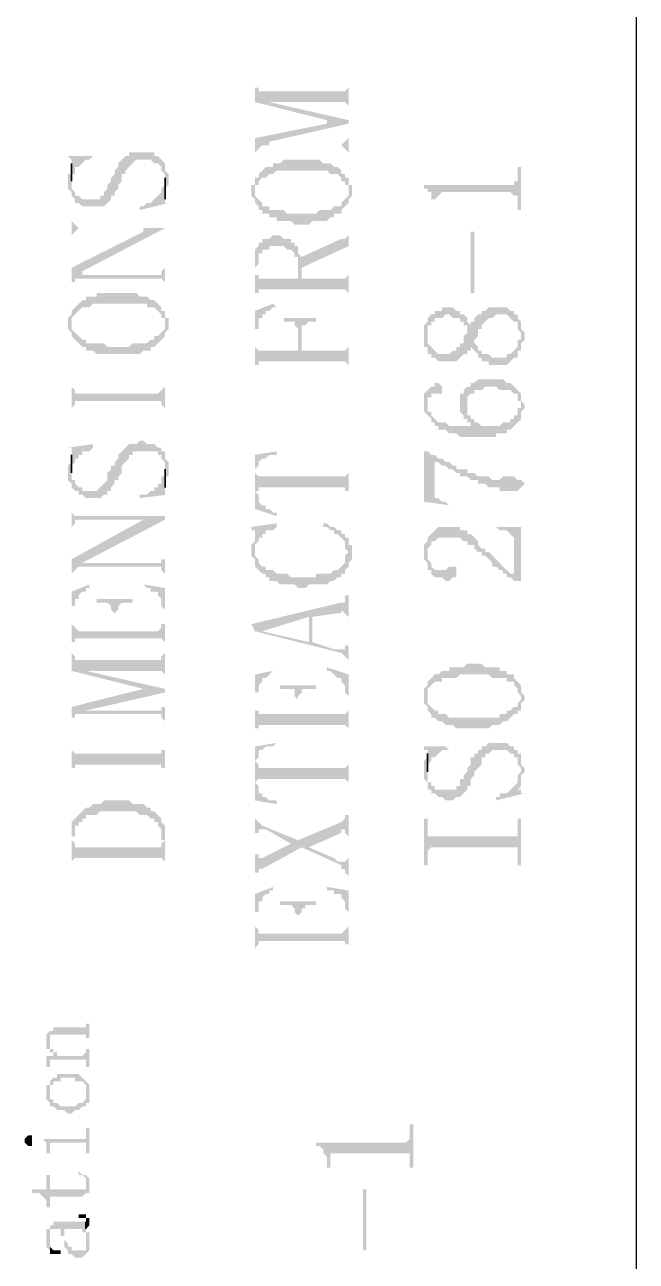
# Model space of a CAD drawing. Header units: millimetres. Extents: x 7018 to 13530, y 4187 to 5692.
# Drawn here: x 13121.76 to 13129.44, y 5152.71 to 5168.21 of the extents above; entities that cross this region are included whole.
import ezdxf

# ---------------------------------------------------------------- set-up
doc = ezdxf.new("R2010")
doc.units = ezdxf.units.MM

msp = doc.modelspace()

# ---------------------------------------------------------------- hatches: boundary and pattern name
at = {"transparency": 33554559}
for points in [[(13124.653, 5167.469), (13124.653, 5167.244), (13125.556, 5167.018), (13125.556, 5166.973), (13125.827, 5166.973), (13125.827, 5167.018), (13124.834, 5167.244), (13124.834, 5167.244), (13124.744, 5167.379), (13124.698, 5167.379), (13124.698, 5167.424), (13124.653, 5167.424)], [(13124.744, 5167.379), (13124.834, 5167.244), (13125.782, 5167.244), (13125.827, 5167.198), (13125.827, 5167.153), (13125.827, 5167.469), (13125.827, 5167.424), (13125.827, 5167.424), (13125.782, 5167.379), (13125.737, 5167.379)], [(13124.653, 5166.792), (13124.653, 5166.612), (13124.653, 5166.612), (13124.698, 5166.657), (13124.698, 5166.657), (13124.744, 5166.702), (13124.834, 5166.747), (13125.827, 5166.973), (13125.556, 5166.973)], [(13124.744, 5166.702), (13125.737, 5166.702), (13125.782, 5166.657), (13125.782, 5166.657), (13125.827, 5166.612), (13125.827, 5166.792), (13125.827, 5166.792), (13125.782, 5166.747), (13125.782, 5166.747), (13125.737, 5166.702), (13124.834, 5166.702), (13124.834, 5166.747)], [(13122.306, 5166.251), (13122.306, 5166.16), (13122.306, 5166.16), (13122.352, 5166.115), (13122.352, 5166.07), (13122.352, 5166.07), (13122.397, 5166.025), (13122.397, 5165.98), (13122.442, 5165.98), (13122.487, 5165.935), (13122.758, 5165.935), (13122.803, 5165.98), (13122.803, 5165.98), (13122.848, 5166.025), (13122.848, 5166.07), (13122.893, 5166.07), (13122.893, 5166.115), (13122.938, 5166.16), (13122.938, 5166.205), (13122.983, 5166.251), (13122.983, 5166.341), (13123.029, 5166.341), (13123.029, 5166.386), (13123.074, 5166.431), (13123.074, 5166.431), (13123.119, 5166.476), (13123.119, 5166.476), (13123.164, 5166.521), (13123.345, 5166.521), (13123.39, 5166.476), (13123.435, 5166.476), (13123.48, 5166.431), (13123.48, 5166.386), (13123.525, 5166.341), (13123.525, 5166.115), (13123.525, 5166.16), (13123.525, 5166.16), (13123.57, 5166.205), (13123.57, 5166.296), (13123.57, 5166.341), (13123.57, 5166.341), (13123.525, 5166.386), (13123.525, 5166.476), (13123.525, 5166.476), (13123.48, 5166.521), (13123.48, 5166.521), (13123.435, 5166.567), (13123.39, 5166.567), (13123.39, 5166.612), (13123.074, 5166.612), (13123.074, 5166.567), (13123.029, 5166.567), (13122.983, 5166.521), (13122.983, 5166.521), (13122.938, 5166.476), (13122.938, 5166.431), (13122.938, 5166.431), (13122.893, 5166.386), (13122.893, 5166.341), (13122.848, 5166.296), (13122.848, 5166.251), (13122.803, 5166.205), (13122.803, 5166.16), (13122.803, 5166.16), (13122.758, 5166.115), (13122.758, 5166.07), (13122.713, 5166.07), (13122.713, 5166.025), (13122.487, 5166.025), (13122.442, 5166.07), (13122.397, 5166.07), (13122.397, 5166.115), (13122.397, 5166.115), (13122.352, 5166.16), (13122.352, 5166.431), (13122.352, 5166.341), (13122.306, 5166.341), (13122.306, 5166.296)], [(13122.306, 5166.567), (13122.352, 5166.521), (13122.352, 5166.341), (13122.397, 5166.341), (13122.397, 5166.431), (13122.442, 5166.431), (13122.487, 5166.476), (13122.487, 5166.476), (13122.532, 5166.521), (13122.577, 5166.521), (13122.622, 5166.567), (13122.622, 5166.567)], [(13124.653, 5166.296), (13124.653, 5166.115), (13124.653, 5166.205), (13124.698, 5166.205), (13124.698, 5166.251), (13124.744, 5166.296), (13124.789, 5166.296), (13124.834, 5166.341), (13124.879, 5166.341), (13124.924, 5166.386), (13125.556, 5166.386), (13125.601, 5166.341), (13125.691, 5166.341), (13125.737, 5166.296), (13125.737, 5166.251), (13125.782, 5166.251), (13125.782, 5166.205), (13125.827, 5166.205), (13125.827, 5166.115), (13125.827, 5166.296), (13125.782, 5166.296), (13125.782, 5166.341), (13125.737, 5166.341), (13125.737, 5166.386), (13125.691, 5166.431), (13125.646, 5166.431), (13125.601, 5166.476), (13125.511, 5166.476), (13125.466, 5166.521), (13125.014, 5166.521), (13124.969, 5166.476), (13124.879, 5166.476), (13124.879, 5166.431), (13124.789, 5166.431), (13124.744, 5166.386), (13124.744, 5166.386), (13124.698, 5166.341), (13124.698, 5166.296)], [(13126.775, 5166.205), (13126.775, 5166.16), (13126.82, 5166.16), (13126.82, 5166.115), (13126.865, 5166.115), (13126.865, 5166.025), (13126.91, 5166.025), (13126.91, 5165.89), (13126.91, 5166.025), (13126.955, 5166.07), (13126.955, 5166.07), (13127, 5166.115), (13127.858, 5166.115), (13127.903, 5166.07), (13127.948, 5166.07), (13127.948, 5166.025), (13127.948, 5165.89), (13127.993, 5165.89), (13127.993, 5166.431), (13127.948, 5166.431), (13127.948, 5166.296), (13127.948, 5166.251), (13127.903, 5166.251), (13127.903, 5166.205), (13127.858, 5166.205)], [(13123.209, 5165.935), (13123.209, 5165.89), (13123.57, 5165.98), (13123.525, 5165.98), (13123.525, 5166.025), (13123.525, 5166.205), (13123.48, 5166.16), (13123.48, 5166.115), (13123.435, 5166.07), (13123.435, 5166.07), (13123.39, 5166.025), (13123.39, 5166.025), (13123.345, 5165.98), (13123.299, 5165.98), (13123.254, 5165.935)], [(13124.608, 5166.115), (13124.608, 5166.07), (13124.608, 5166.07), (13124.653, 5166.025), (13124.653, 5165.98), (13124.653, 5165.98), (13124.698, 5165.935), (13124.698, 5165.89), (13124.744, 5165.89), (13124.744, 5165.844), (13124.834, 5165.844), (13124.834, 5165.799), (13124.924, 5165.799), (13124.924, 5165.754), (13125.105, 5165.754), (13125.15, 5165.709), (13125.33, 5165.709), (13125.375, 5165.754), (13125.556, 5165.754), (13125.601, 5165.799), (13125.646, 5165.799), (13125.646, 5165.844), (13125.737, 5165.844), (13125.737, 5165.89), (13125.782, 5165.935), (13125.782, 5165.935), (13125.827, 5165.98), (13125.827, 5166.025), (13125.872, 5166.07), (13125.872, 5166.205), (13125.827, 5166.205), (13125.827, 5166.296), (13125.827, 5166.115), (13125.827, 5166.07), (13125.827, 5166.07), (13125.782, 5166.025), (13125.782, 5166.025), (13125.737, 5165.98), (13125.737, 5165.935), (13125.646, 5165.935), (13125.601, 5165.89), (13125.466, 5165.89), (13125.421, 5165.844), (13125.06, 5165.844), (13125.014, 5165.89), (13124.834, 5165.89), (13124.834, 5165.935), (13124.744, 5165.935), (13124.744, 5165.98), (13124.698, 5166.025), (13124.698, 5166.025), (13124.653, 5166.07), (13124.653, 5166.115), (13124.653, 5166.296), (13124.653, 5166.205), (13124.608, 5166.205), (13124.608, 5166.16)], [(13122.352, 5165.799), (13122.352, 5165.529), (13122.352, 5165.574), (13122.397, 5165.619), (13122.397, 5165.619), (13122.442, 5165.664), (13123.254, 5165.664), (13123.254, 5165.619), (13123.525, 5165.664), (13122.442, 5165.664), (13122.397, 5165.709), (13122.397, 5165.709), (13122.352, 5165.754)], [(13122.352, 5165.167), (13122.352, 5164.942), (13122.352, 5164.987), (13122.397, 5164.987), (13122.397, 5165.032), (13122.442, 5165.032), (13122.487, 5165.122), (13123.525, 5165.664), (13123.254, 5165.619)], [(13124.653, 5165.213), (13124.653, 5164.806), (13124.653, 5165.167), (13124.698, 5165.213), (13124.698, 5165.303), (13124.698, 5165.348), (13124.744, 5165.348), (13124.744, 5165.393), (13124.834, 5165.393), (13124.834, 5165.438), (13125.014, 5165.438), (13125.06, 5165.393), (13125.105, 5165.393), (13125.15, 5165.348), (13125.15, 5165.303), (13125.195, 5165.303), (13125.195, 5165.032), (13125.195, 5165.438), (13125.15, 5165.438), (13125.15, 5165.483), (13125.105, 5165.483), (13125.105, 5165.529), (13125.014, 5165.529), (13124.969, 5165.574), (13124.879, 5165.574), (13124.834, 5165.529), (13124.744, 5165.529), (13124.744, 5165.483), (13124.698, 5165.483), (13124.698, 5165.438), (13124.698, 5165.438), (13124.653, 5165.393), (13124.653, 5165.348), (13124.653, 5165.258)], [(13125.24, 5165.303), (13125.24, 5165.167), (13125.827, 5165.438), (13125.827, 5165.619), (13125.827, 5165.574), (13125.827, 5165.574), (13125.782, 5165.529), (13125.737, 5165.529)], [(13127.406, 5164.852), (13127.406, 5165.619), (13127.361, 5165.619), (13127.361, 5164.852)], [(13124.653, 5164.852), (13124.698, 5164.852), (13124.698, 5164.897), (13125.782, 5164.897), (13125.827, 5164.852), (13125.827, 5164.806), (13125.827, 5165.122), (13125.827, 5165.077), (13125.827, 5165.077), (13125.782, 5165.032), (13125.24, 5165.032), (13125.24, 5165.303), (13125.24, 5165.303), (13125.195, 5165.348), (13125.195, 5165.393), (13125.195, 5165.032), (13124.698, 5165.032), (13124.698, 5165.077), (13124.653, 5165.077), (13124.653, 5165.167)], [(13122.442, 5165.032), (13123.48, 5165.032), (13123.525, 5164.987), (13123.525, 5164.942), (13123.525, 5165.213), (13123.525, 5165.167), (13123.48, 5165.122), (13123.48, 5165.077), (13122.487, 5165.077), (13122.487, 5165.122)], [(13122.352, 5164.626), (13122.352, 5164.445), (13122.352, 5164.536), (13122.397, 5164.581), (13122.397, 5164.581), (13122.442, 5164.626), (13122.442, 5164.626), (13122.487, 5164.671), (13122.577, 5164.671), (13122.622, 5164.716), (13123.299, 5164.716), (13123.299, 5164.671), (13123.39, 5164.671), (13123.435, 5164.626), (13123.435, 5164.626), (13123.48, 5164.581), (13123.48, 5164.536), (13123.525, 5164.536), (13123.525, 5164.445), (13123.525, 5164.626), (13123.48, 5164.626), (13123.48, 5164.671), (13123.435, 5164.716), (13123.435, 5164.716), (13123.39, 5164.761), (13123.345, 5164.761), (13123.299, 5164.806), (13123.209, 5164.806), (13123.164, 5164.852), (13122.668, 5164.852), (13122.668, 5164.806), (13122.532, 5164.806), (13122.532, 5164.761), (13122.487, 5164.761), (13122.442, 5164.716), (13122.442, 5164.716), (13122.397, 5164.671), (13122.397, 5164.671)], [(13124.653, 5164.626), (13124.653, 5163.904), (13124.653, 5164.4), (13124.698, 5164.4), (13124.698, 5164.536), (13124.744, 5164.536), (13124.744, 5164.581), (13124.789, 5164.581), (13124.789, 5164.626), (13124.834, 5164.626), (13124.879, 5164.671), (13124.924, 5164.671), (13124.879, 5164.716)], [(13126.775, 5164.31), (13126.775, 5164.175), (13126.82, 5164.175), (13126.82, 5164.084), (13126.865, 5164.084), (13126.865, 5164.039), (13126.91, 5164.039), (13126.955, 5163.994), (13127.181, 5163.994), (13127.226, 5164.039), (13127.226, 5164.039), (13127.271, 5164.084), (13127.316, 5164.084), (13127.316, 5164.129), (13127.361, 5164.129), (13127.361, 5164.175), (13127.361, 5164.175), (13127.406, 5164.129), (13127.406, 5164.265), (13127.406, 5164.265), (13127.452, 5164.31), (13127.452, 5164.4), (13127.497, 5164.4), (13127.497, 5164.445), (13127.542, 5164.49), (13127.542, 5164.49), (13127.587, 5164.536), (13127.632, 5164.536), (13127.677, 5164.581), (13127.813, 5164.581), (13127.858, 5164.536), (13127.858, 5164.536), (13127.903, 5164.49), (13127.948, 5164.49), (13127.948, 5164.445), (13127.948, 5164.4), (13127.993, 5164.355), (13127.993, 5164.129), (13127.993, 5164.22), (13127.993, 5164.22), (13128.038, 5164.265), (13128.038, 5164.355), (13127.993, 5164.4), (13127.993, 5164.445), (13127.993, 5164.49), (13127.948, 5164.536), (13127.948, 5164.581), (13127.903, 5164.581), (13127.903, 5164.626), (13127.858, 5164.626), (13127.813, 5164.671), (13127.587, 5164.671), (13127.542, 5164.626), (13127.497, 5164.626), (13127.497, 5164.581), (13127.452, 5164.581), (13127.406, 5164.536), (13127.406, 5164.49), (13127.361, 5164.49), (13127.361, 5164.445), (13127.361, 5164.445), (13127.316, 5164.49), (13127.316, 5164.4), (13127.316, 5164.355), (13127.271, 5164.31), (13127.271, 5164.22), (13127.226, 5164.22), (13127.226, 5164.175), (13127.181, 5164.175), (13127.181, 5164.129), (13127.136, 5164.129), (13127.09, 5164.084), (13126.955, 5164.084), (13126.91, 5164.129), (13126.91, 5164.129), (13126.865, 5164.175), (13126.865, 5164.175), (13126.82, 5164.22), (13126.82, 5164.265), (13126.82, 5164.49), (13126.82, 5164.49), (13126.775, 5164.445), (13126.775, 5164.355)], [(13126.82, 5164.49), (13126.82, 5164.31), (13126.82, 5164.445), (13126.865, 5164.445), (13126.865, 5164.49), (13126.91, 5164.49), (13126.91, 5164.536), (13127, 5164.536), (13127.045, 5164.581), (13127.09, 5164.581), (13127.136, 5164.536), (13127.226, 5164.536), (13127.226, 5164.49), (13127.271, 5164.49), (13127.271, 5164.445), (13127.316, 5164.445), (13127.316, 5164.4), (13127.316, 5164.49), (13127.316, 5164.536), (13127.271, 5164.581), (13127.226, 5164.581), (13127.226, 5164.626), (13127.181, 5164.626), (13127.136, 5164.671), (13127, 5164.671), (13127, 5164.626), (13126.91, 5164.626), (13126.91, 5164.581), (13126.865, 5164.581), (13126.82, 5164.536)], [(13122.306, 5164.445), (13122.306, 5164.4), (13122.352, 5164.355), (13122.352, 5164.31), (13122.397, 5164.265), (13122.397, 5164.265), (13122.442, 5164.22), (13122.442, 5164.22), (13122.487, 5164.175), (13122.532, 5164.175), (13122.532, 5164.129), (13122.622, 5164.129), (13122.668, 5164.084), (13123.209, 5164.084), (13123.254, 5164.129), (13123.345, 5164.129), (13123.345, 5164.175), (13123.39, 5164.175), (13123.435, 5164.22), (13123.435, 5164.22), (13123.48, 5164.265), (13123.48, 5164.265), (13123.525, 5164.31), (13123.525, 5164.355), (13123.525, 5164.355), (13123.57, 5164.4), (13123.57, 5164.445), (13123.57, 5164.536), (13123.525, 5164.536), (13123.525, 5164.626), (13123.525, 5164.445), (13123.525, 5164.4), (13123.48, 5164.355), (13123.48, 5164.355), (13123.435, 5164.31), (13123.39, 5164.31), (13123.39, 5164.265), (13123.345, 5164.265), (13123.299, 5164.22), (13123.119, 5164.22), (13123.074, 5164.175), (13122.803, 5164.175), (13122.758, 5164.22), (13122.532, 5164.22), (13122.532, 5164.265), (13122.487, 5164.265), (13122.442, 5164.31), (13122.442, 5164.31), (13122.397, 5164.355), (13122.397, 5164.355), (13122.352, 5164.4), (13122.352, 5164.445), (13122.352, 5164.626), (13122.352, 5164.581), (13122.352, 5164.581), (13122.306, 5164.536), (13122.306, 5164.49)], [(13125.014, 5164.536), (13125.014, 5164.49), (13125.15, 5164.49), (13125.15, 5164.445), (13125.15, 5164.445), (13125.195, 5164.4), (13125.195, 5164.129), (13125.24, 5164.355), (13125.24, 5164.445), (13125.285, 5164.445), (13125.33, 5164.49), (13125.421, 5164.49), (13125.421, 5164.536)], [(13124.653, 5163.949), (13124.698, 5163.949), (13124.698, 5163.994), (13125.782, 5163.994), (13125.827, 5163.949), (13125.827, 5163.904), (13125.827, 5164.22), (13125.827, 5164.175), (13125.827, 5164.175), (13125.782, 5164.129), (13125.24, 5164.129), (13125.24, 5164.355), (13125.195, 5164.129), (13124.698, 5164.129), (13124.653, 5164.175), (13124.653, 5164.355)], [(13127.406, 5164.129), (13127.406, 5164.129), (13127.452, 5164.084), (13127.452, 5164.039), (13127.497, 5164.039), (13127.497, 5163.994), (13127.587, 5163.994), (13127.587, 5163.949), (13127.813, 5163.949), (13127.858, 5163.994), (13127.858, 5163.994), (13127.903, 5164.039), (13127.948, 5164.039), (13127.948, 5164.129), (13127.993, 5164.129), (13127.993, 5164.31), (13127.993, 5164.265), (13127.948, 5164.265), (13127.948, 5164.175), (13127.948, 5164.175), (13127.903, 5164.129), (13127.903, 5164.129), (13127.858, 5164.084), (13127.813, 5164.084), (13127.813, 5164.039), (13127.632, 5164.039), (13127.587, 5164.084), (13127.497, 5164.084), (13127.497, 5164.129), (13127.452, 5164.129), (13127.452, 5164.175), (13127.406, 5164.22), (13127.406, 5164.22)], [(13122.352, 5163.813), (13122.352, 5163.272), (13122.352, 5163.407), (13122.397, 5163.452), (13122.397, 5163.498), (13123.48, 5163.498), (13123.48, 5163.452), (13123.48, 5163.452), (13123.525, 5163.407), (13123.525, 5163.272), (13123.525, 5163.813), (13123.525, 5163.678), (13123.48, 5163.633), (13123.48, 5163.633), (13123.435, 5163.588), (13122.397, 5163.588), (13122.397, 5163.633), (13122.397, 5163.633), (13122.352, 5163.678)], [(13126.82, 5163.633), (13126.82, 5163.452), (13126.82, 5163.543), (13126.865, 5163.543), (13126.865, 5163.588), (13127, 5163.588), (13127, 5163.678), (13127, 5163.678), (13126.955, 5163.723), (13126.91, 5163.723), (13126.91, 5163.678), (13126.865, 5163.678)], [(13127.226, 5163.452), (13127.226, 5163.362), (13127.271, 5163.317), (13127.271, 5163.272), (13127.316, 5163.272), (13127.316, 5163.498), (13127.316, 5163.543), (13127.361, 5163.588), (13127.406, 5163.588), (13127.406, 5163.633), (13127.497, 5163.633), (13127.542, 5163.678), (13127.677, 5163.678), (13127.722, 5163.633), (13127.858, 5163.633), (13127.903, 5163.588), (13127.948, 5163.588), (13127.948, 5163.498), (13127.993, 5163.498), (13127.993, 5163.272), (13127.993, 5163.362), (13128.038, 5163.407), (13128.038, 5163.452), (13128.038, 5163.452), (13127.993, 5163.498), (13127.993, 5163.543), (13127.993, 5163.588), (13127.948, 5163.633), (13127.948, 5163.633), (13127.903, 5163.678), (13127.903, 5163.678), (13127.858, 5163.723), (13127.813, 5163.723), (13127.767, 5163.768), (13127.452, 5163.768), (13127.406, 5163.723), (13127.361, 5163.723), (13127.361, 5163.678), (13127.316, 5163.678), (13127.271, 5163.633), (13127.271, 5163.588), (13127.226, 5163.588), (13127.226, 5163.498)], [(13126.775, 5163.498), (13126.775, 5163.407), (13126.775, 5163.362), (13126.82, 5163.317), (13126.82, 5163.317), (13126.865, 5163.272), (13126.865, 5163.227), (13126.91, 5163.227), (13126.91, 5163.182), (13126.955, 5163.182), (13126.955, 5163.137), (13127.045, 5163.137), (13127.09, 5163.091), (13127.181, 5163.091), (13127.226, 5163.046), (13127.677, 5163.046), (13127.677, 5163.091), (13127.813, 5163.091), (13127.813, 5163.137), (13127.858, 5163.137), (13127.903, 5163.182), (13127.903, 5163.182), (13127.948, 5163.227), (13127.948, 5163.227), (13127.993, 5163.272), (13127.993, 5163.452), (13127.993, 5163.407), (13127.948, 5163.407), (13127.948, 5163.317), (13127.903, 5163.317), (13127.903, 5163.272), (13127.858, 5163.272), (13127.858, 5163.227), (13127.767, 5163.227), (13127.722, 5163.182), (13127.497, 5163.182), (13127.452, 5163.227), (13127.406, 5163.182), (13127.09, 5163.182), (13127.045, 5163.227), (13126.955, 5163.227), (13126.91, 5163.272), (13126.91, 5163.272), (13126.865, 5163.317), (13126.865, 5163.362), (13126.82, 5163.362), (13126.82, 5163.452), (13126.82, 5163.633), (13126.775, 5163.588), (13126.775, 5163.543), (13126.775, 5163.543)], [(13127.316, 5163.272), (13127.316, 5163.227), (13127.361, 5163.227), (13127.361, 5163.182), (13127.406, 5163.182), (13127.452, 5163.227), (13127.406, 5163.227), (13127.406, 5163.272), (13127.361, 5163.272), (13127.361, 5163.317), (13127.316, 5163.317), (13127.316, 5163.362), (13127.316, 5163.452)], [(13122.306, 5162.595), (13122.306, 5162.505), (13122.352, 5162.46), (13122.352, 5162.414), (13122.397, 5162.369), (13122.442, 5162.369), (13122.442, 5162.324), (13122.487, 5162.324), (13122.532, 5162.279), (13122.713, 5162.279), (13122.758, 5162.324), (13122.803, 5162.324), (13122.803, 5162.369), (13122.848, 5162.369), (13122.848, 5162.414), (13122.848, 5162.414), (13122.893, 5162.46), (13122.893, 5162.505), (13122.938, 5162.505), (13122.938, 5162.55), (13122.983, 5162.595), (13122.983, 5162.685), (13123.029, 5162.73), (13123.029, 5162.73), (13123.074, 5162.775), (13123.074, 5162.821), (13123.119, 5162.821), (13123.119, 5162.866), (13123.435, 5162.866), (13123.435, 5162.821), (13123.48, 5162.821), (13123.48, 5162.775), (13123.48, 5162.775), (13123.525, 5162.73), (13123.525, 5162.46), (13123.525, 5162.55), (13123.57, 5162.55), (13123.57, 5162.64), (13123.57, 5162.73), (13123.525, 5162.775), (13123.525, 5162.866), (13123.48, 5162.866), (13123.48, 5162.911), (13123.435, 5162.911), (13123.39, 5162.956), (13123.299, 5162.956), (13123.254, 5163.001), (13123.209, 5163.001), (13123.164, 5162.956), (13123.074, 5162.956), (13123.029, 5162.911), (13123.029, 5162.911), (13122.983, 5162.866), (13122.983, 5162.866), (13122.938, 5162.821), (13122.938, 5162.775), (13122.893, 5162.73), (13122.893, 5162.685), (13122.848, 5162.685), (13122.848, 5162.64), (13122.803, 5162.595), (13122.803, 5162.505), (13122.758, 5162.46), (13122.758, 5162.46), (13122.713, 5162.414), (13122.713, 5162.414), (13122.668, 5162.369), (13122.487, 5162.369), (13122.487, 5162.414), (13122.442, 5162.414), (13122.397, 5162.46), (13122.397, 5162.505), (13122.352, 5162.505), (13122.352, 5162.775), (13122.352, 5162.73), (13122.352, 5162.73), (13122.306, 5162.685), (13122.306, 5162.64)], [(13122.306, 5162.911), (13122.352, 5162.911), (13122.352, 5162.866), (13122.352, 5162.685), (13122.397, 5162.73), (13122.397, 5162.775), (13122.442, 5162.775), (13122.442, 5162.821), (13122.487, 5162.821), (13122.487, 5162.866), (13122.577, 5162.866), (13122.622, 5162.911), (13122.622, 5162.956)], [(13124.653, 5162.821), (13124.653, 5162.595), (13124.653, 5162.64), (13124.698, 5162.685), (13124.698, 5162.73), (13124.698, 5162.73), (13124.744, 5162.775), (13124.789, 5162.775), (13124.834, 5162.821), (13124.924, 5162.821), (13124.924, 5162.866)], [(13124.653, 5162.821), (13124.653, 5162.144), (13124.924, 5162.053), (13124.924, 5162.098), (13124.879, 5162.098), (13124.834, 5162.144), (13124.789, 5162.144), (13124.789, 5162.189), (13124.744, 5162.189), (13124.698, 5162.234), (13124.698, 5162.324), (13124.653, 5162.369), (13124.653, 5162.595)], [(13126.775, 5162.866), (13126.775, 5162.234), (13127.09, 5162.189), (13127.09, 5162.189), (13127.045, 5162.234), (13127, 5162.234), (13126.955, 5162.279), (13126.91, 5162.279), (13126.91, 5162.775), (13126.865, 5162.821), (13126.82, 5162.866)], [(13126.865, 5162.821), (13126.91, 5162.775), (13126.91, 5162.73), (13126.955, 5162.73), (13127, 5162.685), (13127.045, 5162.685), (13127.09, 5162.64), (13127.136, 5162.64), (13127.181, 5162.595), (13127.226, 5162.595), (13127.226, 5162.55), (13127.316, 5162.55), (13127.361, 5162.505), (13127.452, 5162.505), (13127.452, 5162.46), (13127.542, 5162.46), (13127.587, 5162.414), (13127.722, 5162.414), (13127.722, 5162.369), (13127.948, 5162.369), (13127.993, 5162.414), (13127.993, 5162.414), (13128.038, 5162.46), (13127.993, 5162.505), (13127.948, 5162.505), (13127.903, 5162.55), (13127.767, 5162.55), (13127.722, 5162.505), (13127.632, 5162.505), (13127.587, 5162.55), (13127.452, 5162.55), (13127.406, 5162.595), (13127.316, 5162.595), (13127.316, 5162.64), (13127.181, 5162.64), (13127.181, 5162.685), (13127.136, 5162.685), (13127.09, 5162.73), (13127.045, 5162.73), (13127, 5162.775), (13126.955, 5162.775), (13126.91, 5162.821)], [(13124.653, 5162.595), (13124.653, 5162.369), (13124.698, 5162.369), (13124.698, 5162.414), (13125.782, 5162.414), (13125.782, 5162.369), (13125.827, 5162.369), (13125.827, 5162.279), (13125.827, 5162.64), (13125.827, 5162.595), (13125.827, 5162.595), (13125.782, 5162.55), (13124.698, 5162.55)], [(13123.209, 5162.324), (13123.209, 5162.279), (13123.57, 5162.324), (13123.525, 5162.324), (13123.525, 5162.369), (13123.525, 5162.55), (13123.48, 5162.55), (13123.48, 5162.46), (13123.435, 5162.46), (13123.435, 5162.414), (13123.39, 5162.414), (13123.39, 5162.369), (13123.345, 5162.369), (13123.299, 5162.324), (13123.254, 5162.324)], [(13122.352, 5162.189), (13122.352, 5161.873), (13122.352, 5161.918), (13122.397, 5161.963), (13122.397, 5162.008), (13123.525, 5162.008), (13123.525, 5162.053), (13122.397, 5162.053), (13122.352, 5162.098)], [(13122.352, 5161.512), (13122.352, 5161.286), (13122.352, 5161.331), (13122.397, 5161.376), (13122.397, 5161.376), (13122.442, 5161.421), (13122.487, 5161.467), (13123.525, 5162.008), (13123.254, 5162.008)], [(13124.608, 5161.918), (13124.608, 5161.873), (13124.653, 5161.873), (13124.653, 5161.467), (13124.653, 5161.692), (13124.698, 5161.737), (13124.698, 5161.783), (13124.744, 5161.783), (13124.744, 5161.828), (13124.789, 5161.828), (13124.789, 5161.873), (13124.879, 5161.873), (13124.924, 5161.918), (13124.924, 5161.963)], [(13125.511, 5161.918), (13125.556, 5161.918), (13125.601, 5161.873), (13125.646, 5161.873), (13125.646, 5161.828), (13125.691, 5161.828), (13125.737, 5161.783), (13125.737, 5161.783), (13125.782, 5161.737), (13125.782, 5161.692), (13125.782, 5161.647), (13125.827, 5161.602), (13125.827, 5161.783), (13125.782, 5161.783), (13125.782, 5161.828), (13125.737, 5161.828), (13125.737, 5161.873), (13125.691, 5161.873), (13125.646, 5161.918), (13125.601, 5161.918), (13125.556, 5161.963), (13125.511, 5161.963)], [(13126.775, 5161.602), (13126.775, 5161.512), (13126.775, 5161.512), (13126.82, 5161.467), (13126.82, 5161.421), (13126.82, 5161.647), (13126.82, 5161.647), (13126.865, 5161.692), (13126.865, 5161.737), (13126.91, 5161.737), (13126.955, 5161.783), (13127.226, 5161.783), (13127.271, 5161.737), (13127.316, 5161.737), (13127.316, 5161.692), (13127.406, 5161.692), (13127.406, 5161.647), (13127.452, 5161.602), (13127.497, 5161.602), (13127.497, 5161.557), (13127.542, 5161.557), (13127.587, 5161.512), (13127.587, 5161.512), (13127.632, 5161.467), (13127.632, 5161.421), (13127.677, 5161.421), (13127.722, 5161.376), (13127.767, 5161.376), (13127.767, 5161.331), (13127.813, 5161.331), (13127.813, 5161.286), (13127.858, 5161.286), (13127.903, 5161.241), (13127.903, 5161.331), (13127.858, 5161.331), (13127.813, 5161.376), (13127.813, 5161.376), (13127.767, 5161.421), (13127.722, 5161.467), (13127.722, 5161.467), (13127.677, 5161.512), (13127.677, 5161.512), (13127.632, 5161.557), (13127.632, 5161.557), (13127.587, 5161.602), (13127.542, 5161.602), (13127.542, 5161.647), (13127.497, 5161.647), (13127.452, 5161.692), (13127.452, 5161.737), (13127.406, 5161.783), (13127.406, 5161.783), (13127.361, 5161.828), (13127.316, 5161.828), (13127.316, 5161.873), (13127.226, 5161.873), (13127.226, 5161.918), (13126.955, 5161.918), (13126.91, 5161.873), (13126.91, 5161.873), (13126.865, 5161.828), (13126.865, 5161.828), (13126.82, 5161.783), (13126.82, 5161.737), (13126.775, 5161.692), (13126.775, 5161.647)], [(13127.677, 5161.918), (13127.677, 5161.918), (13127.722, 5161.873), (13127.813, 5161.873), (13127.858, 5161.828), (13127.858, 5161.828), (13127.903, 5161.783), (13127.903, 5161.241), (13127.993, 5161.241), (13127.993, 5161.918)], [(13124.608, 5161.647), (13124.608, 5161.602), (13124.608, 5161.557), (13124.653, 5161.512), (13124.653, 5161.467), (13124.653, 5161.828), (13124.653, 5161.783), (13124.653, 5161.737), (13124.608, 5161.692)], [(13124.653, 5161.467), (13124.653, 5161.421), (13124.698, 5161.376), (13124.698, 5161.376), (13124.744, 5161.331), (13124.789, 5161.331), (13124.789, 5161.286), (13124.834, 5161.286), (13124.834, 5161.241), (13124.924, 5161.241), (13124.969, 5161.196), (13125.15, 5161.196), (13125.195, 5161.151), (13125.285, 5161.151), (13125.33, 5161.196), (13125.556, 5161.196), (13125.601, 5161.241), (13125.646, 5161.241), (13125.691, 5161.286), (13125.737, 5161.286), (13125.737, 5161.331), (13125.782, 5161.331), (13125.782, 5161.376), (13125.827, 5161.421), (13125.827, 5161.467), (13125.872, 5161.512), (13125.872, 5161.602), (13125.872, 5161.692), (13125.827, 5161.692), (13125.827, 5161.783), (13125.827, 5161.602), (13125.827, 5161.602), (13125.782, 5161.557), (13125.782, 5161.467), (13125.782, 5161.467), (13125.737, 5161.421), (13125.737, 5161.421), (13125.691, 5161.376), (13125.646, 5161.376), (13125.601, 5161.331), (13125.421, 5161.331), (13125.421, 5161.286), (13125.105, 5161.286), (13125.06, 5161.331), (13124.924, 5161.331), (13124.879, 5161.376), (13124.789, 5161.376), (13124.789, 5161.421), (13124.744, 5161.421), (13124.698, 5161.467), (13124.698, 5161.512), (13124.653, 5161.557), (13124.653, 5161.602)], [(13122.442, 5161.421), (13123.48, 5161.421), (13123.48, 5161.376), (13123.48, 5161.376), (13123.525, 5161.331), (13123.525, 5161.286), (13123.525, 5161.557), (13123.525, 5161.512), (13123.48, 5161.512), (13123.48, 5161.467), (13122.487, 5161.467)], [(13126.82, 5161.421), (13126.82, 5161.376), (13126.865, 5161.376), (13126.865, 5161.331), (13126.865, 5161.331), (13126.91, 5161.286), (13127, 5161.286), (13127.045, 5161.241), (13127.09, 5161.241), (13127.136, 5161.286), (13127.181, 5161.286), (13127.181, 5161.331), (13127.181, 5161.421), (13127.09, 5161.421), (13127.045, 5161.376), (13126.91, 5161.376), (13126.865, 5161.421), (13126.865, 5161.467), (13126.82, 5161.512), (13126.82, 5161.557)], [(13122.352, 5161.106), (13122.352, 5160.429), (13122.352, 5160.925), (13122.397, 5160.925), (13122.397, 5161.015), (13122.442, 5161.015), (13122.442, 5161.06), (13122.442, 5161.06), (13122.487, 5161.106), (13122.532, 5161.106), (13122.532, 5161.151), (13122.577, 5161.151), (13122.577, 5161.196)], [(13123.254, 5161.196), (13123.254, 5161.196), (13123.299, 5161.151), (13123.345, 5161.151), (13123.345, 5161.106), (13123.435, 5161.106), (13123.435, 5161.06), (13123.435, 5161.06), (13123.48, 5161.015), (13123.48, 5160.97), (13123.48, 5160.925), (13123.525, 5160.88), (13123.525, 5160.429), (13123.525, 5161.151)], [(13122.668, 5161.015), (13122.668, 5160.97), (13122.803, 5160.97), (13122.848, 5160.925), (13122.848, 5160.88), (13122.893, 5160.835), (13122.893, 5160.609), (13122.893, 5160.835), (13122.893, 5160.835), (13122.938, 5160.88), (13122.938, 5160.925), (13122.938, 5160.925), (13122.983, 5160.97), (13123.119, 5160.97), (13123.119, 5161.015)], [(13124.608, 5160.699), (13124.653, 5160.609), (13124.744, 5160.609), (13125.33, 5160.79), (13125.33, 5160.474), (13125.375, 5160.79), (13125.691, 5160.835), (13125.737, 5160.835), (13125.737, 5160.88), (13125.782, 5160.835), (13125.782, 5160.835), (13125.827, 5160.79), (13125.827, 5161.06), (13125.782, 5161.06), (13125.782, 5160.97), (13125.737, 5160.97)], [(13122.352, 5160.474), (13122.397, 5160.474), (13122.397, 5160.519), (13123.48, 5160.519), (13123.525, 5160.474), (13123.525, 5160.699), (13123.48, 5160.699), (13123.48, 5160.654), (13123.48, 5160.654), (13123.435, 5160.609), (13122.893, 5160.609), (13122.893, 5160.835), (13122.893, 5160.609), (13122.442, 5160.609), (13122.397, 5160.654), (13122.397, 5160.654), (13122.352, 5160.699), (13122.352, 5160.88)], [(13124.653, 5160.609), (13125.737, 5160.338), (13125.782, 5160.293), (13125.782, 5160.293), (13125.827, 5160.248), (13125.827, 5160.203), (13125.827, 5160.474), (13125.827, 5160.429), (13125.782, 5160.429), (13125.782, 5160.383), (13125.646, 5160.383), (13125.375, 5160.474), (13125.375, 5160.79), (13125.33, 5160.474), (13124.744, 5160.609), (13124.744, 5160.609)], [(13122.352, 5160.338), (13122.352, 5160.113), (13123.254, 5159.887), (13123.254, 5159.887), (13123.525, 5159.842), (13123.525, 5159.887), (13122.532, 5160.113), (13122.532, 5160.113), (13122.442, 5160.248), (13122.397, 5160.248), (13122.397, 5160.293), (13122.352, 5160.338)], [(13122.442, 5160.248), (13122.532, 5160.113), (13123.48, 5160.113), (13123.525, 5160.068), (13123.525, 5160.022), (13123.525, 5160.338), (13123.525, 5160.338), (13123.48, 5160.293), (13123.48, 5160.248), (13123.435, 5160.248)], [(13125.556, 5160.113), (13125.601, 5160.113), (13125.646, 5160.068), (13125.646, 5160.068), (13125.691, 5160.022), (13125.737, 5160.022), (13125.737, 5159.977), (13125.737, 5159.977), (13125.782, 5159.932), (13125.782, 5159.842), (13125.827, 5159.797), (13125.827, 5159.345), (13125.827, 5160.068), (13125.556, 5160.158)], [(13126.82, 5159.932), (13126.82, 5159.797), (13126.82, 5159.842), (13126.82, 5159.887), (13126.865, 5159.932), (13126.865, 5159.932), (13126.91, 5159.977), (13127, 5159.977), (13127, 5160.022), (13127.181, 5160.022), (13127.226, 5160.068), (13127.587, 5160.068), (13127.632, 5160.022), (13127.813, 5160.022), (13127.813, 5159.977), (13127.903, 5159.977), (13127.903, 5159.932), (13127.948, 5159.887), (13127.948, 5159.842), (13127.993, 5159.797), (13127.993, 5159.932), (13127.948, 5159.977), (13127.948, 5159.977), (13127.903, 5160.022), (13127.903, 5160.068), (13127.813, 5160.068), (13127.813, 5160.113), (13127.722, 5160.113), (13127.722, 5160.158), (13127.542, 5160.158), (13127.497, 5160.203), (13127.316, 5160.203), (13127.271, 5160.158), (13127.09, 5160.158), (13127.09, 5160.113), (13127, 5160.113), (13126.955, 5160.068), (13126.91, 5160.068), (13126.865, 5160.022), (13126.865, 5160.022), (13126.82, 5159.977)], [(13124.653, 5160.068), (13124.653, 5159.345), (13124.653, 5159.842), (13124.698, 5159.842), (13124.698, 5159.887), (13124.698, 5159.932), (13124.744, 5159.977), (13124.744, 5160.022), (13124.789, 5160.022), (13124.834, 5160.068), (13124.834, 5160.068), (13124.879, 5160.113), (13124.879, 5160.113)], [(13122.352, 5159.661), (13122.352, 5159.481), (13122.352, 5159.526), (13122.397, 5159.526), (13122.397, 5159.571), (13122.442, 5159.571), (13122.532, 5159.616), (13123.525, 5159.842), (13123.254, 5159.887)], [(13124.653, 5159.391), (13124.698, 5159.391), (13124.698, 5159.436), (13125.782, 5159.436), (13125.827, 5159.391), (13125.827, 5159.616), (13125.827, 5159.616), (13125.782, 5159.571), (13125.195, 5159.571), (13125.195, 5159.752), (13125.195, 5159.571), (13124.698, 5159.571), (13124.698, 5159.616), (13124.653, 5159.616), (13124.653, 5159.842)], [(13124.969, 5159.932), (13124.969, 5159.887), (13125.15, 5159.887), (13125.15, 5159.797), (13125.195, 5159.752), (13125.195, 5159.571), (13125.195, 5159.797), (13125.24, 5159.842), (13125.24, 5159.887), (13125.421, 5159.887), (13125.421, 5159.932)], [(13126.775, 5159.797), (13126.775, 5159.706), (13126.775, 5159.706), (13126.82, 5159.661), (13126.82, 5159.616), (13126.82, 5159.616), (13126.865, 5159.571), (13126.865, 5159.526), (13126.91, 5159.526), (13126.955, 5159.481), (13127, 5159.481), (13127.045, 5159.436), (13127.136, 5159.436), (13127.181, 5159.391), (13127.587, 5159.391), (13127.632, 5159.436), (13127.722, 5159.436), (13127.767, 5159.481), (13127.813, 5159.481), (13127.858, 5159.526), (13127.858, 5159.526), (13127.903, 5159.571), (13127.948, 5159.571), (13127.948, 5159.616), (13127.993, 5159.616), (13127.993, 5159.706), (13127.993, 5159.706), (13128.038, 5159.752), (13128.038, 5159.797), (13128.038, 5159.797), (13127.993, 5159.842), (13127.993, 5159.932), (13127.993, 5159.797), (13127.993, 5159.752), (13127.948, 5159.706), (13127.948, 5159.661), (13127.903, 5159.661), (13127.858, 5159.616), (13127.813, 5159.616), (13127.813, 5159.571), (13127.722, 5159.571), (13127.722, 5159.526), (13127.09, 5159.526), (13127.045, 5159.571), (13126.955, 5159.571), (13126.955, 5159.616), (13126.91, 5159.616), (13126.865, 5159.661), (13126.865, 5159.661), (13126.82, 5159.706), (13126.82, 5159.932), (13126.82, 5159.932), (13126.775, 5159.887), (13126.775, 5159.842), (13126.775, 5159.842)], [(13122.442, 5159.571), (13123.48, 5159.571), (13123.48, 5159.526), (13123.48, 5159.526), (13123.525, 5159.481), (13123.525, 5159.706), (13123.525, 5159.661), (13123.48, 5159.661), (13123.48, 5159.616), (13122.532, 5159.616)], [(13122.352, 5159.3), (13122.352, 5158.714), (13122.352, 5158.894), (13122.397, 5158.894), (13122.397, 5158.939), (13123.48, 5158.939), (13123.48, 5158.894), (13123.525, 5158.894), (13123.525, 5158.714), (13123.525, 5159.3), (13123.525, 5159.12), (13123.48, 5159.12), (13123.48, 5159.075), (13122.397, 5159.075), (13122.352, 5159.12)], [(13124.653, 5159.165), (13124.653, 5158.984), (13124.653, 5158.984), (13124.698, 5159.029), (13124.698, 5159.075), (13124.698, 5159.12), (13124.744, 5159.12), (13124.789, 5159.165), (13124.879, 5159.165), (13124.924, 5159.21), (13124.924, 5159.21)], [(13124.653, 5159.165), (13124.653, 5158.488), (13124.924, 5158.443), (13124.924, 5158.488), (13124.834, 5158.488), (13124.789, 5158.533), (13124.744, 5158.533), (13124.744, 5158.578), (13124.698, 5158.578), (13124.698, 5158.668), (13124.653, 5158.714), (13124.653, 5158.984)], [(13126.775, 5158.849), (13126.775, 5158.759), (13126.775, 5158.759), (13126.82, 5158.714), (13126.82, 5158.623), (13126.865, 5158.623), (13126.865, 5158.578), (13126.91, 5158.578), (13126.955, 5158.533), (13127, 5158.533), (13127.045, 5158.488), (13127.136, 5158.488), (13127.181, 5158.533), (13127.226, 5158.533), (13127.271, 5158.578), (13127.271, 5158.578), (13127.316, 5158.623), (13127.316, 5158.668), (13127.361, 5158.668), (13127.361, 5158.759), (13127.406, 5158.804), (13127.406, 5158.849), (13127.452, 5158.894), (13127.452, 5158.894), (13127.497, 5158.939), (13127.497, 5159.029), (13127.542, 5159.029), (13127.542, 5159.075), (13127.587, 5159.075), (13127.632, 5159.12), (13127.813, 5159.12), (13127.858, 5159.075), (13127.903, 5159.075), (13127.903, 5159.029), (13127.948, 5159.029), (13127.948, 5158.939), (13127.993, 5158.894), (13127.993, 5158.714), (13127.993, 5158.759), (13127.993, 5158.804), (13128.038, 5158.849), (13128.038, 5158.894), (13128.038, 5158.894), (13127.993, 5158.939), (13127.993, 5159.075), (13127.948, 5159.075), (13127.948, 5159.12), (13127.903, 5159.12), (13127.903, 5159.165), (13127.858, 5159.165), (13127.813, 5159.21), (13127.587, 5159.21), (13127.542, 5159.165), (13127.497, 5159.165), (13127.497, 5159.12), (13127.452, 5159.12), (13127.452, 5159.075), (13127.406, 5159.075), (13127.406, 5159.029), (13127.361, 5159.029), (13127.361, 5158.939), (13127.316, 5158.894), (13127.316, 5158.849), (13127.271, 5158.804), (13127.271, 5158.759), (13127.226, 5158.759), (13127.226, 5158.668), (13127.181, 5158.668), (13127.181, 5158.623), (13126.91, 5158.623), (13126.91, 5158.668), (13126.865, 5158.668), (13126.865, 5158.714), (13126.82, 5158.714), (13126.82, 5159.029), (13126.775, 5158.984), (13126.775, 5158.939), (13126.775, 5158.894)], [(13126.775, 5159.165), (13126.775, 5159.12), (13126.82, 5159.12), (13126.82, 5158.939), (13126.82, 5158.939), (13126.865, 5158.984), (13126.865, 5159.029), (13126.91, 5159.029), (13126.955, 5159.075), (13126.955, 5159.075), (13127, 5159.12), (13127.09, 5159.12), (13127.045, 5159.165)], [(13124.653, 5158.984), (13124.653, 5158.714), (13124.698, 5158.759), (13125.782, 5158.759), (13125.827, 5158.714), (13125.827, 5158.668), (13125.827, 5159.029), (13125.827, 5158.939), (13125.827, 5158.939), (13125.782, 5158.894), (13124.698, 5158.894), (13124.698, 5158.939)], [(13127.677, 5158.533), (13127.677, 5158.488), (13128.038, 5158.578), (13127.993, 5158.578), (13127.993, 5158.623), (13127.948, 5158.623), (13127.948, 5158.804), (13127.948, 5158.759), (13127.948, 5158.714), (13127.903, 5158.668), (13127.903, 5158.668), (13127.858, 5158.623), (13127.858, 5158.623), (13127.813, 5158.578), (13127.722, 5158.578), (13127.722, 5158.533)], [(13127.948, 5158.804), (13127.948, 5158.623), (13127.993, 5158.668), (13127.993, 5158.894), (13127.993, 5158.849)], [(13122.352, 5157.991), (13122.352, 5157.676), (13122.352, 5158.037), (13122.397, 5158.037), (13122.397, 5158.172), (13122.442, 5158.172), (13122.442, 5158.217), (13122.487, 5158.217), (13122.487, 5158.262), (13122.532, 5158.262), (13122.532, 5158.307), (13122.668, 5158.307), (13122.713, 5158.352), (13123.164, 5158.352), (13123.209, 5158.307), (13123.299, 5158.307), (13123.345, 5158.262), (13123.39, 5158.262), (13123.39, 5158.217), (13123.435, 5158.217), (13123.435, 5158.172), (13123.48, 5158.127), (13123.48, 5157.991), (13123.525, 5157.991), (13123.525, 5157.676), (13123.525, 5157.991), (13123.525, 5158.172), (13123.525, 5158.172), (13123.48, 5158.217), (13123.48, 5158.262), (13123.48, 5158.262), (13123.435, 5158.307), (13123.435, 5158.307), (13123.39, 5158.352), (13123.345, 5158.352), (13123.345, 5158.398), (13123.299, 5158.398), (13123.254, 5158.443), (13123.119, 5158.443), (13123.074, 5158.488), (13122.758, 5158.488), (13122.713, 5158.443), (13122.622, 5158.443), (13122.577, 5158.398), (13122.532, 5158.398), (13122.487, 5158.352), (13122.487, 5158.352), (13122.442, 5158.307), (13122.442, 5158.307), (13122.397, 5158.262), (13122.397, 5158.262), (13122.352, 5158.217), (13122.352, 5158.127), (13122.352, 5158.037)], [(13124.653, 5157.856), (13124.653, 5157.54), (13124.653, 5157.585), (13124.698, 5157.585), (13124.698, 5157.63), (13124.744, 5157.63), (13125.24, 5157.901), (13125.33, 5157.901), (13125.737, 5158.082), (13125.737, 5158.127), (13125.782, 5158.127), (13125.782, 5158.082), (13125.827, 5158.037), (13125.827, 5158.352), (13125.827, 5158.307), (13125.782, 5158.307), (13125.782, 5158.262), (13125.782, 5158.262), (13125.737, 5158.217), (13125.195, 5157.991), (13125.105, 5157.946), (13124.744, 5157.766), (13124.698, 5157.766), (13124.698, 5157.811), (13124.653, 5157.811)], [(13124.653, 5158.307), (13124.653, 5158.037), (13124.653, 5158.082), (13124.698, 5158.082), (13124.698, 5158.127), (13124.789, 5158.127), (13125.105, 5157.946), (13125.195, 5157.991), (13124.744, 5158.172), (13124.698, 5158.217), (13124.698, 5158.217), (13124.653, 5158.262)], [(13126.775, 5158.262), (13126.775, 5157.676), (13126.82, 5157.676), (13126.82, 5157.856), (13126.82, 5157.856), (13126.865, 5157.901), (13127.948, 5157.901), (13127.948, 5157.856), (13127.948, 5157.676), (13127.993, 5157.676), (13127.993, 5158.262), (13127.948, 5158.262), (13127.948, 5158.082), (13127.948, 5158.037), (13126.82, 5158.037), (13126.82, 5158.262)], [(13122.352, 5157.721), (13122.352, 5157.721), (13122.397, 5157.766), (13123.48, 5157.766), (13123.525, 5157.721), (13123.525, 5157.991), (13123.48, 5157.946), (13123.48, 5157.901), (13122.397, 5157.901), (13122.397, 5157.946), (13122.397, 5157.946), (13122.352, 5157.991)], [(13125.24, 5157.901), (13125.737, 5157.676), (13125.737, 5157.63), (13125.782, 5157.63), (13125.782, 5157.585), (13125.827, 5157.54), (13125.827, 5157.766), (13125.827, 5157.766), (13125.782, 5157.721), (13125.691, 5157.721), (13125.646, 5157.766), (13125.33, 5157.901)], [(13124.653, 5157.314), (13124.653, 5156.637), (13124.653, 5157.089), (13124.698, 5157.089), (13124.698, 5157.224), (13124.744, 5157.224), (13124.744, 5157.269), (13124.744, 5157.269), (13124.789, 5157.314), (13124.834, 5157.314), (13124.834, 5157.36), (13124.879, 5157.36), (13124.879, 5157.405)], [(13125.556, 5157.405), (13125.556, 5157.36), (13125.646, 5157.36), (13125.646, 5157.314), (13125.737, 5157.314), (13125.737, 5157.269), (13125.737, 5157.269), (13125.782, 5157.224), (13125.782, 5157.179), (13125.782, 5157.134), (13125.827, 5157.089), (13125.827, 5156.637), (13125.827, 5157.36)], [(13124.969, 5157.224), (13124.969, 5157.179), (13125.105, 5157.179), (13125.15, 5157.134), (13125.15, 5157.089), (13125.195, 5157.044), (13125.195, 5156.818), (13125.195, 5157.044), (13125.195, 5157.044), (13125.24, 5157.089), (13125.24, 5157.134), (13125.285, 5157.134), (13125.285, 5157.179), (13125.421, 5157.179), (13125.421, 5157.224)], [(13124.653, 5156.637), (13124.698, 5156.683), (13124.698, 5156.728), (13125.782, 5156.728), (13125.782, 5156.683), (13125.827, 5156.683), (13125.827, 5156.908), (13125.827, 5156.908), (13125.782, 5156.863), (13125.782, 5156.863), (13125.737, 5156.818), (13125.195, 5156.818), (13125.195, 5157.044), (13125.195, 5156.818), (13124.698, 5156.818), (13124.698, 5156.863), (13124.698, 5156.863), (13124.653, 5156.908), (13124.653, 5157.089)], [(13122.081, 5155.599), (13122.081, 5155.464), (13122.081, 5155.509), (13122.081, 5155.554), (13122.532, 5155.554), (13122.532, 5155.509), (13122.577, 5155.509), (13122.577, 5155.69), (13122.532, 5155.69), (13122.532, 5155.645), (13122.126, 5155.645), (13122.126, 5155.599)], [(13122.036, 5155.464), (13122.036, 5155.419), (13122.036, 5155.374), (13122.081, 5155.374), (13122.081, 5155.329), (13122.126, 5155.329), (13122.126, 5155.284), (13122.126, 5155.329), (13122.126, 5155.374), (13122.081, 5155.374), (13122.081, 5155.419), (13122.081, 5155.464), (13122.081, 5155.599), (13122.036, 5155.554), (13122.036, 5155.509), (13122.036, 5155.509)], [(13122.036, 5155.284), (13122.036, 5155.238), (13122.036, 5155.148), (13122.081, 5155.148), (13122.081, 5155.238), (13122.532, 5155.238), (13122.532, 5155.148), (13122.577, 5155.148), (13122.577, 5155.374), (13122.532, 5155.374), (13122.532, 5155.329), (13122.532, 5155.329), (13122.487, 5155.284), (13122.171, 5155.284), (13122.171, 5155.329), (13122.126, 5155.329), (13122.126, 5155.284)], [(13122.081, 5154.922), (13122.081, 5154.832), (13122.081, 5154.877), (13122.081, 5154.922), (13122.126, 5154.922), (13122.126, 5154.968), (13122.216, 5154.968), (13122.216, 5155.013), (13122.397, 5155.013), (13122.397, 5154.968), (13122.487, 5154.968), (13122.532, 5154.922), (13122.532, 5154.877), (13122.532, 5154.832), (13122.532, 5154.832), (13122.577, 5154.697), (13122.577, 5154.742), (13122.577, 5154.787), (13122.577, 5154.832), (13122.577, 5154.877), (13122.577, 5154.922), (13122.577, 5154.922), (13122.532, 5154.968), (13122.532, 5154.968), (13122.487, 5155.013), (13122.487, 5155.013), (13122.442, 5155.058), (13122.171, 5155.058), (13122.171, 5155.013), (13122.126, 5155.013), (13122.081, 5154.968), (13122.081, 5154.968)], [(13122.036, 5154.832), (13122.036, 5154.787), (13122.036, 5154.742), (13122.036, 5154.742), (13122.081, 5154.697), (13122.081, 5154.652), (13122.126, 5154.652), (13122.171, 5154.607), (13122.261, 5154.607), (13122.306, 5154.561), (13122.352, 5154.561), (13122.397, 5154.607), (13122.442, 5154.607), (13122.487, 5154.652), (13122.532, 5154.652), (13122.532, 5154.697), (13122.577, 5154.697), (13122.532, 5154.832), (13122.532, 5154.787), (13122.532, 5154.742), (13122.532, 5154.742), (13122.487, 5154.697), (13122.442, 5154.697), (13122.397, 5154.652), (13122.216, 5154.652), (13122.171, 5154.697), (13122.126, 5154.697), (13122.126, 5154.742), (13122.081, 5154.742), (13122.081, 5154.787), (13122.081, 5154.922), (13122.036, 5154.922), (13122.036, 5154.877)], [(13125.421, 5154.2), (13125.421, 5154.155), (13125.466, 5154.155), (13125.511, 5154.11), (13125.511, 5154.065), (13125.556, 5154.02), (13125.556, 5153.884), (13125.601, 5153.884), (13125.601, 5154.02), (13125.601, 5154.065), (13126.594, 5154.065), (13126.594, 5153.884), (13126.639, 5153.884), (13126.639, 5154.426), (13126.594, 5154.426), (13126.594, 5154.245), (13126.594, 5154.245), (13126.549, 5154.2), (13126.504, 5154.2)], [(13121.765, 5154.245), (13121.765, 5154.2), (13121.765, 5154.2), (13121.81, 5154.155), (13121.855, 5154.155), (13121.855, 5154.2), (13121.855, 5154.245), (13121.855, 5154.291), (13121.81, 5154.291), (13121.765, 5154.245)], [(13121.991, 5154.245), (13121.991, 5154.245), (13122.036, 5154.2), (13122.036, 5154.155), (13122.036, 5154.11), (13122.036, 5154.065), (13122.081, 5154.065), (13122.081, 5154.155), (13122.081, 5154.2), (13122.532, 5154.2), (13122.532, 5154.155), (13122.532, 5154.065), (13122.577, 5154.065), (13122.577, 5154.381), (13122.532, 5154.381), (13122.532, 5154.291), (13122.532, 5154.245), (13122.487, 5154.245)], [(13121.855, 5153.614), (13121.855, 5153.568), (13121.945, 5153.568), (13121.991, 5153.523), (13121.991, 5153.523), (13122.036, 5153.478), (13122.036, 5153.433), (13122.036, 5153.388), (13122.081, 5153.388), (13122.081, 5153.523), (13122.487, 5153.523), (13122.532, 5153.568), (13122.577, 5153.568), (13122.532, 5153.704), (13122.532, 5153.614), (13122.081, 5153.614), (13122.081, 5153.794), (13122.036, 5153.794), (13122.036, 5153.614)], [(13122.442, 5153.794), (13122.487, 5153.794), (13122.532, 5153.749), (13122.532, 5153.704), (13122.532, 5153.704), (13122.577, 5153.568), (13122.577, 5153.614), (13122.577, 5153.659), (13122.577, 5153.704), (13122.577, 5153.749), (13122.577, 5153.749), (13122.532, 5153.794), (13122.487, 5153.794), (13122.442, 5153.839), (13122.442, 5153.839)], [(13126.052, 5152.846), (13126.052, 5153.614), (13126.007, 5153.614), (13126.007, 5152.846)], [(13122.036, 5152.982), (13122.036, 5152.937), (13122.036, 5152.892), (13122.036, 5152.892), (13122.081, 5152.846), (13122.081, 5153.027), (13122.081, 5153.072), (13122.081, 5153.117), (13122.216, 5153.117), (13122.216, 5153.027), (13122.261, 5153.027), (13122.261, 5152.937), (13122.261, 5153.117), (13122.487, 5153.117), (13122.487, 5153.072), (13122.532, 5153.072), (13122.532, 5153.027), (13122.532, 5152.982), (13122.532, 5152.937), (13122.577, 5153.072), (13122.532, 5153.072), (13122.532, 5153.117), (13122.532, 5153.207), (13122.126, 5153.207), (13122.126, 5153.162), (13122.081, 5153.162), (13122.081, 5153.117), (13122.036, 5153.117), (13122.036, 5153.072), (13122.036, 5153.027)], [(13122.442, 5153.298), (13122.442, 5153.253), (13122.532, 5153.253), (13122.532, 5153.117), (13122.577, 5153.162), (13122.577, 5153.207), (13122.577, 5153.253), (13122.532, 5153.253), (13122.532, 5153.298), (13122.487, 5153.298)], [(13122.261, 5152.937), (13122.261, 5152.892), (13122.261, 5152.892), (13122.306, 5152.846), (13122.306, 5152.801), (13122.352, 5152.801), (13122.397, 5152.756), (13122.487, 5152.756), (13122.532, 5152.801), (13122.532, 5152.801), (13122.577, 5152.846), (13122.577, 5152.892), (13122.577, 5152.937), (13122.577, 5152.982), (13122.577, 5153.027), (13122.577, 5153.072), (13122.532, 5152.937), (13122.532, 5152.892), (13122.532, 5152.846), (13122.352, 5152.846), (13122.352, 5152.892), (13122.306, 5152.892), (13122.306, 5152.937), (13122.306, 5152.937), (13122.261, 5152.982), (13122.261, 5153.072), (13122.261, 5153.117)], [(13122.081, 5152.846), (13122.081, 5152.801), (13122.216, 5152.801), (13122.216, 5152.846), (13122.126, 5152.846), (13122.081, 5152.892), (13122.081, 5152.937), (13122.081, 5152.982), (13122.081, 5152.982)]]:
    msp.add_hatch(color=256, dxfattribs=at).paths.add_polyline_path(points)

# ---------------------------------------------------------------- linework, layer by layer
msp.add_lwpolyline([(13129.437, 5242.873), (13129.437, 4956.132)])
for points in [[(13122.352, 5166.431), (13122.352, 5166.251), (13122.352, 5166.476), (13122.352, 5166.476)], [(13123.525, 5166.205), (13123.525, 5166.025), (13123.525, 5166.296), (13123.525, 5166.251)], [(13122.352, 5162.775), (13122.352, 5162.595), (13122.352, 5162.821), (13122.352, 5162.821)], [(13123.525, 5162.55), (13123.525, 5162.414), (13123.525, 5162.64), (13123.525, 5162.595)], [(13126.82, 5159.029), (13126.82, 5158.849), (13126.82, 5159.075), (13126.82, 5159.075)], [(13122.532, 5153.207), (13122.532, 5153.117), (13122.532, 5153.207)]]:
    msp.add_lwpolyline(points, close=True)

doc.saveas('drawing.dxf')
